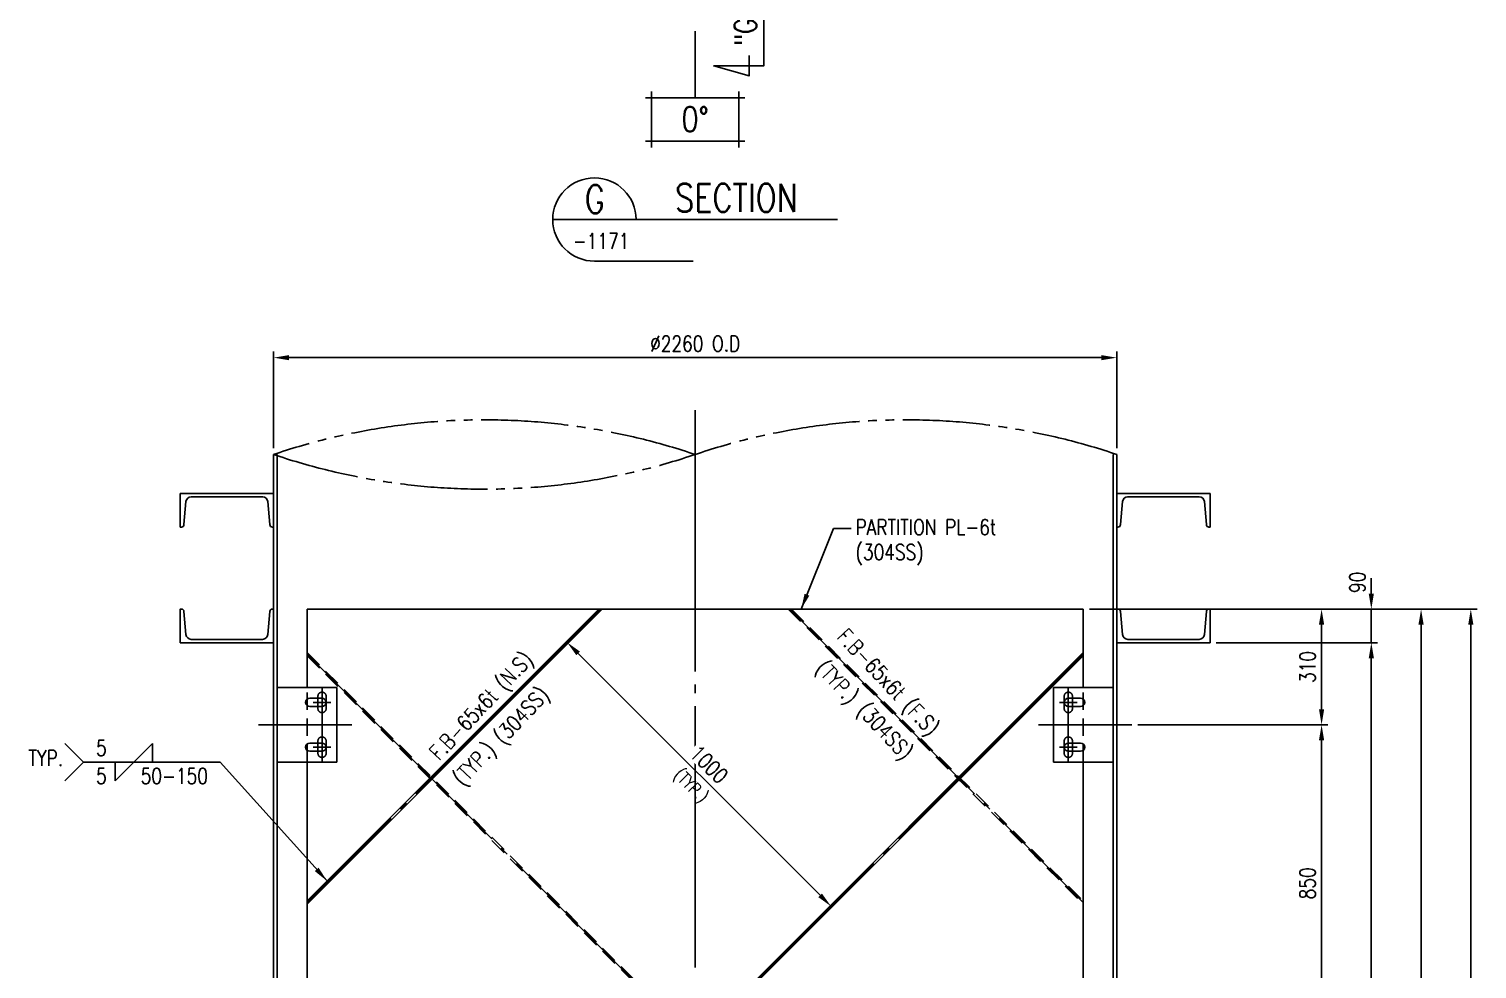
# Model space of a CAD drawing. Header units: millimetres. Extents: x 0 to 134087, y -49114 to 20834.
# Drawn here: x 68873 to 74694, y -24892 to -21112 of the extents above; entities that cross this region are included whole.
import ezdxf
from ezdxf.enums import TextEntityAlignment as Align

# ---------------------------------------------------------------- set-up
doc = ezdxf.new("R2010")
doc.units = ezdxf.units.MM
doc.header["$LTSCALE"] = 35
for name, pattern in [('JNK-CENTER', [34, 30, -1.5, 1, -1.5]), ('JNK-HIDDEN', [3, 2, -1]), ('JNK-PHANTOM', [15, 10, -1, 1, -1, 1, -1])]:
    doc.linetypes.add(name, pattern=pattern)
for name, color, linetype in [('CEN-R', 1, 'JNK-CENTER'), ('CON-C', 4, 'Continuous'), ('CON-G', 3, 'Continuous'), ('CON-W', 7, 'Continuous'), ('CON-Y', 2, 'Continuous'), ('Dim-W', 7, 'Continuous'), ('HID-Y', 2, 'JNK-HIDDEN'), ('HL', 7, 'Continuous'), ('PHA-M', 6, 'JNK-PHANTOM'), ('STL-OBJT', 7, 'Continuous'), ('TXT-Y', 2, 'Continuous'), ('TXTT-C', 4, 'Continuous')]:
    doc.layers.add(name, color=color, linetype=linetype)
doc.layers.add('CONT-G', color=3, linetype='Continuous', lineweight=25)
doc.styles.add('SIMPLEX', font='simplex.shx', dxfattribs={"width": 0.8})
doc.dimstyles.new('DIM25x1.5', dxfattribs={"dimscale": 25, "dimtxt": 2.5, "dimasz": 2.5, "dimexe": 1, "dimexo": 1, "dimgap": 1, "dimtad": 1, "dimdec": 0, "dimlfac": 0.666667, "dimdsep": 46, "dimtxsty": 'SIMPLEX', "dimcen": 0, "dimclrt": 2, "dimazin": 2, "dimtfac": 1, "dimtdec": 0, "dimtmove": 2, "dimatfit": 2, "dimfxl": 0.18, "dimtfill": 1, "dimtolj": 1, "dimtzin": 0, "dimarcsym": 0})

# ---------------------------------------------------------------- blocks, each defined once
blk = doc.blocks.new('SECTITLE')
at = {"layer": 'CON-G'}
for p, q in [((-1.7, 0), (44.1, 0)), ((5, -6.7), (20.86, -6.7))]:
    blk.add_line(p, q, dxfattribs=at)
blk.add_arc((5, 0), 6.7, 0, 270, dxfattribs=at)
at = {"layer": 'CON-C', "style": 'SIMPLEX', "width": 0.8}
for tag, p in [('A', (5.06, 1.04)), ('ELEVATION', (27.83, 1.22))]:
    blk.add_attdef(tag, text='', height=4.5, dxfattribs=at).set_placement(p, align=Align.CENTER)
at = {"layer": 'CON-Y', "style": 'SIMPLEX', "width": 0.8}
blk.add_attdef('H0000-0000', (1.54, -4.72), '', height=2.5, dxfattribs=at)
blk.add_attdef('SCALE', text='', height=2.5, dxfattribs=at).set_placement((44.9, -3.72), align=Align.RIGHT)
blk = doc.blocks.new('SECMARK2')
at = {"layer": 'TXTT-C'}
blk.add_line((0, 0), (-2.72, 0), dxfattribs=at)
blk.add_lwpolyline([(-4.67, 0), (-14.32, 0), (-14.32, 8.05), (-15.93, 2.38), (-12.63, 2.38)], dxfattribs=at)
at = {"layer": 'TXTT-C', "style": 'SIMPLEX', "width": 1.17}
blk.add_attdef('TAG', text='', height=3.5, dxfattribs=at).set_placement((-7.82, 1.36), align=Align.CENTER)
blk = doc.blocks.new('NORTH-AG')
at = {"layer": 'CON-Y'}
for p, q in [((-8, 3.5), (8, 3.5)), ((-7, 4.5), (-7, -4.5)), ((7, 4.5), (7, -4.5)), ((-8, -3.5), (8, -3.5))]:
    blk.add_line(p, q, dxfattribs=at)
at = {"layer": 'CON-C', "style": 'SIMPLEX', "width": 0.8}
blk.add_attdef('0', text='', height=4, dxfattribs=at).set_placement((0, -2.06), align=Align.CENTER)
blk = doc.blocks.new('*D1426')
at = {"layer": 'DEFPOINTS', "color": 0, "transparency": 16777216}
for p in [(73111.3, -23444.8), (73306.3, -23909.8), (74069.4, -23909.8)]:
    blk.add_point(p, dxfattribs=at)
at = {"layer": 'Dim-W', "color": 0, "lineweight": -2, "transparency": 16777216}
for p, q in [((73136.3, -23444.8), (74094.4, -23444.8)), ((74069.4, -23507.3), (74069.4, -23847.3)), ((73331.3, -23909.8), (74094.4, -23909.8))]:
    blk.add_line(p, q, dxfattribs=at)
at = {"layer": 'Dim-W', "color": 0, "transparency": 16777216}
for points in [[(74058.9, -23507.3), (74079.8, -23507.3), (74069.4, -23444.8)], [(74058.9, -23847.3), (74079.8, -23847.3), (74069.4, -23909.8)]]:
    blk.add_solid(points, dxfattribs=at)
at = {"layer": 'Dim-W', "color": 2, "transparency": 16777216, "insert": (74013.1, -23677.3), "char_height": 62.5, "attachment_point": 5, "rotation": 90, "style": 'SIMPLEX', "bg_fill": 3, "box_fill_scale": 1.1, "bg_fill_color": 256, "bg_fill_true_color": 13158600, "bg_fill_transparency": 0}
blk.add_mtext('\\A1;310', dxfattribs=at)
blk = doc.blocks.new('*D1427')
at = {"layer": 'DEFPOINTS', "color": 0, "transparency": 16777216}
for p in [(74069.4, -23909.8), (73306.3, -25184.8), (74069.4, -25184.8)]:
    blk.add_point(p, dxfattribs=at)
at = {"layer": 'Dim-W', "color": 0, "lineweight": -2, "transparency": 16777216}
for p, q in [((74069.4, -23972.3), (74069.4, -25122.3)), ((73331.3, -25184.8), (74094.4, -25184.8))]:
    blk.add_line(p, q, dxfattribs=at)
at = {"layer": 'Dim-W', "color": 0, "transparency": 16777216}
for points in [[(74058.9, -23972.3), (74079.8, -23972.3), (74069.4, -23909.8)], [(74058.9, -25122.3), (74079.8, -25122.3), (74069.4, -25184.8)]]:
    blk.add_solid(points, dxfattribs=at)
at = {"layer": 'Dim-W', "color": 2, "transparency": 16777216, "insert": (74013.1, -24547.3), "char_height": 62.5, "attachment_point": 5, "rotation": 90, "style": 'SIMPLEX', "bg_fill": 3, "box_fill_scale": 1.1, "bg_fill_color": 256, "bg_fill_true_color": 13158600, "bg_fill_transparency": 0}
blk.add_mtext('\\A1;850', dxfattribs=at)
blk = doc.blocks.new('*D1430')
at = {"layer": 'DEFPOINTS', "color": 0, "transparency": 16777216}
for p in [(73621.3, -23579.8), (73193.8, -27044.8), (74269.4, -27044.8)]:
    blk.add_point(p, dxfattribs=at)
at = {"layer": 'Dim-W', "color": 0, "lineweight": -2, "transparency": 16777216}
for p, q in [((73646.3, -23579.8), (74294.4, -23579.8)), ((74269.4, -23642.3), (74269.4, -26982.3)), ((73218.8, -27044.8), (74294.4, -27044.8))]:
    blk.add_line(p, q, dxfattribs=at)
at = {"layer": 'Dim-W', "color": 0, "transparency": 16777216}
for points in [[(74258.9, -23642.3), (74279.8, -23642.3), (74269.4, -23579.8)], [(74258.9, -26982.3), (74279.8, -26982.3), (74269.4, -27044.8)]]:
    blk.add_solid(points, dxfattribs=at)
at = {"layer": 'Dim-W', "color": 2, "transparency": 16777216, "insert": (74213.1, -25312.3), "char_height": 62.5, "attachment_point": 5, "rotation": 90, "style": 'SIMPLEX', "bg_fill": 3, "box_fill_scale": 1.1, "bg_fill_color": 256, "bg_fill_true_color": 13158600, "bg_fill_transparency": 0}
blk.add_mtext('\\A1;2310', dxfattribs=at)
blk = doc.blocks.new('*D1431')
at = {"layer": 'DEFPOINTS', "color": 0, "transparency": 16777216}
for p in [(74069.4, -23444.8), (74269.4, -23444.8), (74269.4, -23579.8)]:
    blk.add_point(p, dxfattribs=at)
at = {"layer": 'Dim-W', "color": 0, "lineweight": -2, "transparency": 16777216}
for p, q in [((74269.4, -23382.3), (74269.4, -23319.8)), ((74094.4, -23444.8), (74294.4, -23444.8)), ((74269.4, -23579.8), (74269.4, -23444.8)), ((74269.4, -23642.3), (74269.4, -23704.8))]:
    blk.add_line(p, q, dxfattribs=at)
at = {"layer": 'Dim-W', "color": 0, "transparency": 16777216}
blk.add_solid([(74258.9, -23642.3), (74279.8, -23642.3), (74269.4, -23579.8)], dxfattribs=at)
at = {"layer": 'Dim-W', "color": 2, "transparency": 16777216, "insert": (74213.5, -23336.9), "char_height": 62.5, "attachment_point": 5, "rotation": 90, "style": 'SIMPLEX', "bg_fill": 3, "box_fill_scale": 1.1, "bg_fill_color": 256, "bg_fill_true_color": 13158600, "bg_fill_transparency": 0}
blk.add_mtext('\\A1;90', dxfattribs=at)
at = {"layer": 'Dim-W', "color": 0, "transparency": 16777216}
blk.add_solid([(74258.9, -23382.3), (74279.8, -23382.3), (74269.4, -23444.8)], dxfattribs=at)
blk = doc.blocks.new('*D1432')
at = {"layer": 'DEFPOINTS', "color": 0, "transparency": 16777216}
for p in [(74269.4, -23444.8), (74269.4, -26924.8), (74469.4, -26924.8)]:
    blk.add_point(p, dxfattribs=at)
at = {"layer": 'Dim-W', "color": 0, "lineweight": -2, "transparency": 16777216}
for p, q in [((74294.4, -23444.8), (74494.4, -23444.8)), ((74469.4, -23507.3), (74469.4, -26862.3)), ((74294.4, -26924.8), (74494.4, -26924.8))]:
    blk.add_line(p, q, dxfattribs=at)
at = {"layer": 'Dim-W', "color": 0, "transparency": 16777216}
for points in [[(74458.9, -23507.3), (74479.8, -23507.3), (74469.4, -23444.8)], [(74458.9, -26862.3), (74479.8, -26862.3), (74469.4, -26924.8)]]:
    blk.add_solid(points, dxfattribs=at)
at = {"layer": 'Dim-W', "color": 2, "transparency": 16777216, "insert": (74413.1, -25034.8), "char_height": 62.5, "attachment_point": 5, "rotation": 90, "style": 'SIMPLEX', "bg_fill": 3, "box_fill_scale": 1.1, "bg_fill_color": 256, "bg_fill_true_color": 13158600, "bg_fill_transparency": 0}
blk.add_mtext('\\A1;2320', dxfattribs=at)
blk = doc.blocks.new('*D1433')
at = {"layer": 'DEFPOINTS', "color": 0, "transparency": 16777216}
for p in [(74469.4, -23444.8), (74469.4, -27044.8), (74669.4, -27044.8)]:
    blk.add_point(p, dxfattribs=at)
at = {"layer": 'Dim-W', "color": 0, "lineweight": -2, "transparency": 16777216}
for p, q in [((74494.4, -23444.8), (74694.4, -23444.8)), ((74669.4, -23507.3), (74669.4, -26982.3)), ((74494.4, -27044.8), (74694.4, -27044.8))]:
    blk.add_line(p, q, dxfattribs=at)
at = {"layer": 'Dim-W', "color": 0, "transparency": 16777216}
for points in [[(74658.9, -23507.3), (74679.8, -23507.3), (74669.4, -23444.8)], [(74658.9, -26982.3), (74679.8, -26982.3), (74669.4, -27044.8)]]:
    blk.add_solid(points, dxfattribs=at)
at = {"layer": 'Dim-W', "color": 2, "transparency": 16777216, "insert": (74613.1, -25094.8), "char_height": 62.5, "attachment_point": 5, "rotation": 90, "style": 'SIMPLEX', "bg_fill": 3, "box_fill_scale": 1.1, "bg_fill_color": 256, "bg_fill_true_color": 13158600, "bg_fill_transparency": 0}
blk.add_mtext('\\A1;2400', dxfattribs=at)
blk = doc.blocks.new('A$C3DF741C8')
for p, q in [((150, 150), (75, 75)), ((150, 75), (150, 150)), ((75, 75), (0, 0)), ((0, 0), (0, 75))]:
    blk.add_line(p, q)
blk = doc.blocks.new('*D1434')
at = {"layer": 'DEFPOINTS', "color": 0, "transparency": 16777216}
for p in [(71036.9, -23578.7), (72097.6, -24639.4), (72097.6, -24639.4)]:
    blk.add_point(p, dxfattribs=at)
at = {"layer": 'Dim-W', "color": 0, "lineweight": -2, "transparency": 16777216}
for p, q in [((71054.6, -23561), (71054.6, -23561)), ((71081.1, -23622.9), (72053.4, -24595.2)), ((72115.3, -24621.7), (72115.3, -24621.7))]:
    blk.add_line(p, q, dxfattribs=at)
at = {"layer": 'Dim-W', "color": 0, "transparency": 16777216}
for points in [[(71088.5, -23615.5), (71073.7, -23630.3), (71036.9, -23578.7)], [(72060.7, -24587.8), (72046, -24602.5), (72097.6, -24639.4)]]:
    blk.add_solid(points, dxfattribs=at)
at = {"layer": 'Dim-W', "color": 2, "transparency": 16777216, "insert": (71607, -24069.3), "char_height": 62.5, "attachment_point": 5, "rotation": 315, "style": 'SIMPLEX', "bg_fill": 3, "box_fill_scale": 1.1, "bg_fill_color": 256, "bg_fill_true_color": 13158600, "bg_fill_transparency": 0}
blk.add_mtext('\\A1;1000', dxfattribs=at)
blk = doc.blocks.new('*D1435')
at = {"layer": 'DEFPOINTS', "color": 0, "transparency": 16777216}
for p in [(73246.3, -22433.8), (69856.3, -22823.1), (73246.3, -22823.1)]:
    blk.add_point(p, dxfattribs=at)
at = {"layer": 'Dim-W', "color": 0, "lineweight": -2, "transparency": 16777216}
for p, q in [((69856.3, -22798.1), (69856.3, -22408.8)), ((73246.3, -22798.1), (73246.3, -22408.8)), ((69918.8, -22433.8), (73183.8, -22433.8))]:
    blk.add_line(p, q, dxfattribs=at)
at = {"layer": 'Dim-W', "color": 0, "transparency": 16777216}
for points in [[(69918.8, -22423.4), (69918.8, -22444.2), (69856.3, -22433.8)], [(73183.8, -22423.4), (73183.8, -22444.2), (73246.3, -22433.8)]]:
    blk.add_solid(points, dxfattribs=at)
at = {"layer": 'Dim-W', "color": 2, "transparency": 16777216, "insert": (71551.3, -22377.5), "char_height": 62.5, "attachment_point": 5, "style": 'SIMPLEX', "bg_fill": 3, "box_fill_scale": 1.1, "bg_fill_color": 256, "bg_fill_true_color": 13158600, "bg_fill_transparency": 0}
blk.add_mtext('\\A1;%%C2260 O.D', dxfattribs=at)

msp = doc.modelspace()

# ---------------------------------------------------------------- linework, layer by layer
at = {"layer": 'CEN-R'}
for p, q in [((71551.3237, -22644.9657), (71551.3237, -27809.837)), ((71170.8675, -23444.7622), (69991.3334, -24624.2963)), ((73111.314, -23625.6361), (69991.3334, -26745.6167)), ((70051.3237, -24059.7622), (70051.3237, -23759.7622)), ((73051.3237, -24059.7622), (73051.3237, -23759.7622)), ((70087.3241, -23819.7622), (70015.3233, -23819.7622)), ((73015.3233, -23819.7622), (73087.3241, -23819.7622)), ((70171.3237, -23909.7622), (69796.3237, -23909.7622)), ((72931.3237, -23909.7622), (73306.3237, -23909.7622)), ((70087.3241, -23999.7622), (70015.3233, -23999.7622)), ((73015.3233, -23999.7622), (73087.3241, -23999.7622))]:
    msp.add_line(p, q, dxfattribs=at)
at = {"layer": 'CON-G'}
for p, q in [((69856.3237, -27809.837), (69856.3237, -22823.0565)), ((69871.3237, -22823.0565), (69871.3237, -27809.837)), ((73231.3237, -22823.0565), (73231.3237, -27809.837)), ((73246.3237, -27809.837), (73246.3237, -22823.0565)), ((69991.3334, -23444.7622), (69991.3334, -23759.7622)), ((73111.314, -23444.7622), (69991.3334, -23444.7622)), ((71177.2315, -23444.7622), (69991.3334, -24630.6603)), ((71164.5036, -23444.7622), (69991.3334, -24617.9324)), ((73111.314, -23444.7622), (73111.314, -23759.7622)), ((73111.314, -23619.2721), (69991.3334, -26739.2527)), ((73111.314, -23632.0001), (69991.3334, -26751.9806)), ((70111.3237, -23759.7622), (69871.3237, -23759.7622)), ((69871.3237, -23759.7622), (69871.3237, -24059.7622)), ((70001.8237, -23803.2622), (70051.3237, -23803.2622)), ((70111.3237, -24059.7622), (70111.3237, -23759.7622)), ((72991.3237, -24059.7622), (72991.3237, -23759.7622)), ((72991.3237, -23759.7622), (73231.3237, -23759.7622)), ((73100.8237, -23803.2622), (73051.3237, -23803.2622)), ((73231.3237, -23759.7622), (73231.3237, -24059.7622)), ((70001.8237, -23836.2622), (70051.3237, -23836.2622)), ((73100.8237, -23836.2622), (73051.3237, -23836.2622)), ((70001.8237, -23983.2622), (70051.3237, -23983.2622)), ((70001.8237, -24016.2622), (70051.3237, -24016.2622)), ((73100.8237, -23983.2622), (73051.3237, -23983.2622)), ((73100.8237, -24016.2622), (73051.3237, -24016.2622)), ((70111.3237, -24059.7622), (69871.3237, -24059.7622)), ((69991.3334, -24059.7622), (69991.3334, -25034.7622)), ((72991.3237, -24059.7622), (73231.3237, -24059.7622)), ((73111.314, -24059.7622), (73111.314, -25034.7622))]:
    msp.add_line(p, q, dxfattribs=at)
for centre, start, end in [((70001.8237, -23819.7622), 90, 270), ((70051.3237, -23819.7622), 270, 90), ((73051.3237, -23819.7622), 90, 270), ((73100.8237, -23819.7622), 270, 90), ((70001.8237, -23999.7622), 90, 270), ((70051.3237, -23999.7622), 270, 90), ((73051.3237, -23999.7622), 90, 270), ((73100.8237, -23999.7622), 270, 90)]:
    msp.add_arc(centre, 16.5, start, end, dxfattribs=at)
at = {"layer": 'CON-W'}
msp.add_line((69092.0118, -24059.392), (69642.1449, -24059.392), dxfattribs=at)
msp.add_lwpolyline([(69017.0118, -24134.392), (69092.0118, -24059.392), (69017.0118, -23984.392)], dxfattribs=at)
at = {"layer": 'CON-Y'}
msp.add_line((71551.3237, -21120.6949), (71551.3237, -21388.9898), dxfattribs=at)
at = {"layer": 'CONT-G'}
for points in [[(69481.3237, -22979.7622), (69856.3237, -22979.7622), (69856.3237, -23114.7622), (69851.7601, -23114.7622, -0.388878732), (69841.3, -23105.1773), (69833.1859, -23012.4319, 0.388878732), (69812.2658, -22993.2622), (69525.3816, -22993.2622, 0.388878732), (69504.4615, -23012.4319), (69496.3473, -23105.1773, -0.388878732), (69485.8873, -23114.7622), (69481.3237, -23114.7622)], [(73621.3237, -22979.7622), (73246.3237, -22979.7622), (73246.3237, -23114.7622), (73250.8873, -23114.7622, 0.388878732), (73261.3473, -23105.1773), (73269.4615, -23012.4319, -0.388878732), (73290.3816, -22993.2622), (73577.2658, -22993.2622, -0.388878732), (73598.1859, -23012.4319), (73606.3, -23105.1773, 0.388878732), (73616.7601, -23114.7622), (73621.3237, -23114.7622)], [(69481.3237, -23579.7622), (69856.3237, -23579.7622), (69856.3237, -23444.7622), (69851.7601, -23444.7622, 0.388878732), (69841.3, -23454.3471), (69833.1859, -23547.0925, -0.388878732), (69812.2658, -23566.2622), (69525.3816, -23566.2622, -0.388878732), (69504.4615, -23547.0925), (69496.3473, -23454.3471, 0.388878732), (69485.8873, -23444.7622), (69481.3237, -23444.7622)], [(73621.3237, -23579.7622), (73246.3237, -23579.7622), (73246.3237, -23444.7622), (73250.8873, -23444.7622, -0.388878732), (73261.3473, -23454.3471), (73269.4615, -23547.0925, 0.388878732), (73290.3816, -23566.2622), (73577.2658, -23566.2622, 0.388878732), (73598.1859, -23547.0925), (73606.3, -23454.3471, -0.388878732), (73616.7601, -23444.7622), (73621.3237, -23444.7622)]]:
    msp.add_lwpolyline(points, format="xyb", close=True, dxfattribs=at)
at = {"layer": 'Dim-W'}
msp.add_line((71546.8237, -23444.7622), (71555.8237, -23444.7622), dxfattribs=at)
at = {"layer": 'HID-Y'}
for p, q in [((69991.3237, -24059.7622), (69991.3237, -23759.7622)), ((70034.8237, -23795.0122), (70034.8237, -23844.5122)), ((70067.8237, -23795.0122), (70067.8237, -23844.5122)), ((73034.8237, -23795.0122), (73034.8237, -23844.5122)), ((73067.8237, -23795.0122), (73067.8237, -23844.5122)), ((73111.3237, -24059.7622), (73111.3237, -23759.7622)), ((70034.8237, -23975.0122), (70034.8237, -24024.5122)), ((70067.8237, -23975.0122), (70067.8237, -24024.5122)), ((73034.8237, -23975.0122), (73034.8237, -24024.5122)), ((73067.8237, -23975.0122), (73067.8237, -24024.5122))]:
    msp.add_line(p, q, dxfattribs=at)
for centre, start, end in [((70051.3237, -23795.0122), 0, 180), ((73051.3237, -23795.0122), 0, 180), ((70051.3237, -23844.5122), 180, 0), ((73051.3237, -23844.5122), 180, 0), ((70051.3237, -23975.0122), 0, 180), ((73051.3237, -23975.0122), 0, 180), ((70051.3237, -24024.5122), 180, 0), ((73051.3237, -24024.5122), 180, 0)]:
    msp.add_arc(centre, 16.5, start, end, dxfattribs=at)
at = {"layer": 'PHA-M'}
msp.add_lwpolyline([(73246.3237, -22823.0565, 0.164556649), (71551.3237, -22823.0565, -0.164556649), (69856.3237, -22823.0565, -0.164556649), (71551.3237, -22823.0565)], format="xyb", dxfattribs=at)
at = {"layer": 'STL-OBJT'}
msp.add_line((72178.2525, -23120.7904), (72107.7201, -23120.7904), dxfattribs=at)

# ---------------------------------------------------------------- block references
at = {"layer": 'CON-C'}
ref = msp.add_blockref('SECMARK2', (71827.2689, -20903.1022), dxfattribs=dict(at, xscale=25, yscale=25, zscale=25, rotation=90.00000000000001))
ref.add_attrib('TAG', '"G1"', (71797.3219, -21180.2715), dxfattribs={"height": 87.5, "rotation": 90, "style": 'SIMPLEX', "width": 0.8})
at = {"layer": 'CON-Y'}
ref = msp.add_blockref('NORTH-AG', (71551.3237, -21476.4898), dxfattribs=dict(at, xscale=-25, yscale=25, zscale=25, rotation=180))
ref.add_attrib('0', '0%%D', dxfattribs={"layer": 'CON-C', "height": 100, "style": 'SIMPLEX', "width": 0.8}).set_placement((71551.3237, -21524.9898), align=Align.CENTER)
at = {"layer": 'Dim-W'}
msp.add_blockref('A$C3DF741C8', (69219.7629, -24134.392), dxfattribs=at)
at = {"layer": 'HL', "xscale": 25, "yscale": 25, "zscale": 25}
msp.add_blockref('SECTITLE', (71021.3237, -21878.4127), dxfattribs=at).add_auto_attribs({'H0000-0000': '-1171', 'A': 'G', 'ELEVATION': 'SECTION'})

# ---------------------------------------------------------------- texts
at = {"layer": 'TXT-Y', "color": 2, "style": 'SIMPLEX', "width": 0.8}
for s, p in [('PARTITION PL-6t', (72195.9874, -23146.441)), ('(304SS)', (72195.9874, -23246.7411))]:
    msp.add_text(s, height=62.5, dxfattribs=at).set_placement(p)
for s, rotation, p in [('F.B-65x6t (F.S)', 313.27891276, (72117.3278, -23559.3918)), ('F.B-65x6t (N.S)', 46.72108724, (70522.1562, -24057.371)), ('(TYP.)', 313.27891276, (72032.0667, -23686.1939)), ('(304SS)', 46.72108724, (70780.9174, -23992.9951)), ('(304SS)', 313.27891276, (72199.3328, -23856.6597)), ('(TYP.)', 46.72108724, (70616.5978, -24159.8764))]:
    msp.add_text(s, height=62.5, rotation=rotation, dxfattribs=at).set_placement(p)
at = {"layer": 'TXT-Y', "style": 'SIMPLEX', "width": 0.8}
for s, p in [('5', (69142.938, -24034.392)), ('5', (69142.938, -24146.892)), ('50-150', (69322.4148, -24146.892))]:
    msp.add_text(s, height=62.5, dxfattribs=at).set_placement(p)
msp.add_text('TYP.', height=62.5, dxfattribs=at).set_placement((68871.0556, -24043.6067), align=Align.MIDDLE_LEFT)

# ---------------------------------------------------------------- leaders
at = {"layer": 'Dim-W'}
for points in [[(71977.2779, -23444.7622), (72107.7201, -23120.7904)], [(70071.6029, -24537.6629), (69642.1449, -24059.392)]]:
    msp.add_leader(points, dimstyle='DIM25x1.5', override={"dimgap": 1, "dimtad": 0}, dxfattribs=at)

# ---------------------------------------------------------------- next in the draw order: dimensions: what is measured, and where the dimension line sits
dim = msp.add_linear_dim(base=(73246.3237, -22433.7694), p1=(69856.3237, -22823.0565), p2=(73246.3237, -22823.0565), text='%%C<> O.D', dimstyle='DIM25x1.5', dxfattribs=at)
dim.commit()
dim.dimension.update_dxf_attribs({"geometry": '*D1435', "text_midpoint": (71551.3237, -22377.5194)})
for base, p1, p2, angle, picture, middle in [((74069.3637, -23909.7622), (73111.314, -23444.7622), (73306.3237, -23909.7622), 90, '*D1426', (74013.1137, -23677.2622)), ((72097.5742, -24639.3758), (71036.914, -23578.7157), (72097.5742, -24639.3758), 315, '*D1434', (71607.0189, -24069.271))]:
    dim = msp.add_linear_dim(base=base, p1=p1, p2=p2, angle=angle, dimstyle='DIM25x1.5', dxfattribs=at)
    dim.commit()
    dim.dimension.update_dxf_attribs({"geometry": picture, "text_midpoint": middle})

# ---------------------------------------------------------------- next in the draw order: linework, layer by layer
at = {"layer": 'CEN-R'}
for p, q in [((71931.7798, -23444.7622), (73111.314, -24624.2963)), ((69991.3334, -23625.6361), (73111.314, -26745.6167))]:
    msp.add_line(p, q, dxfattribs=at)
at = {"layer": 'HID-Y'}
for p, q in [((71925.4159, -23444.7622), (73111.314, -24630.6603)), ((71938.1438, -23444.7622), (73111.314, -24617.9324)), ((69991.3334, -23619.2721), (73111.314, -26739.2527)), ((69991.3334, -23632.0001), (73111.314, -26751.9806))]:
    msp.add_line(p, q, dxfattribs=at)

# ---------------------------------------------------------------- next in the draw order: texts
at = {"layer": 'TXT-Y', "style": 'SIMPLEX', "width": 0.8}
msp.add_text('(TYP.)', height=50, rotation=315, dxfattribs=at).set_placement((71461.72, -24115.1599))

# ---------------------------------------------------------------- next in the draw order: dimensions: what is measured, and where the dimension line sits
at = {"layer": 'Dim-W'}
dim = msp.add_linear_dim(base=(74069.3637, -25184.7622), p1=(74069.3637, -23909.7622), p2=(73306.3237, -25184.7622), angle=90, dimstyle='DIM25x1.5', dxfattribs=at)
dim.commit()
dim.dimension.update_dxf_attribs({"geometry": '*D1427', "text_midpoint": (74013.1137, -24547.2622)})

# ---------------------------------------------------------------- next in the draw order: dimensions: what is measured, and where the dimension line sits
dim = msp.add_linear_dim(base=(74269.3637, -27044.7622), p1=(73621.3237, -23579.7622), p2=(73193.8237, -27044.7622), angle=90, dimstyle='DIM25x1.5', override={"dimtmove": 0}, dxfattribs=at)
dim.commit()
dim.dimension.update_dxf_attribs({"geometry": '*D1430', "text_midpoint": (74269.3637, -25312.2622), "dimtype": 160})

# ---------------------------------------------------------------- next in the draw order: dimensions: what is measured, and where the dimension line sits
dim = msp.add_linear_dim(base=(74269.3637, -23444.7622), p1=(74269.3637, -23579.7622), p2=(74069.3637, -23444.7622), angle=90, dimstyle='DIM25x1.5', dxfattribs=at)
dim.commit()
dim.dimension.update_dxf_attribs({"geometry": '*D1431', "text_midpoint": (74213.5296, -23336.9113), "dimtype": 160})

# ---------------------------------------------------------------- next in the draw order: dimensions: what is measured, and where the dimension line sits
dim = msp.add_linear_dim(base=(74469.3637, -26924.7622), p1=(74269.3637, -23444.7622), p2=(74269.3637, -26924.7622), angle=90, dimstyle='DIM25x1.5', override={"dimtmove": 0}, dxfattribs=at)
dim.commit()
dim.dimension.update_dxf_attribs({"geometry": '*D1432', "text_midpoint": (74469.3637, -25034.7622), "dimtype": 160})

# ---------------------------------------------------------------- next in the draw order: dimensions: what is measured, and where the dimension line sits
dim = msp.add_linear_dim(base=(74669.3637, -27044.7622), p1=(74469.3637, -23444.7622), p2=(74469.3637, -27044.7622), angle=90, dimstyle='DIM25x1.5', override={"dimtmove": 0}, dxfattribs=at)
dim.commit()
dim.dimension.update_dxf_attribs({"geometry": '*D1433', "text_midpoint": (74669.3637, -25094.7622), "dimtype": 160})

doc.saveas('drawing.dxf')
